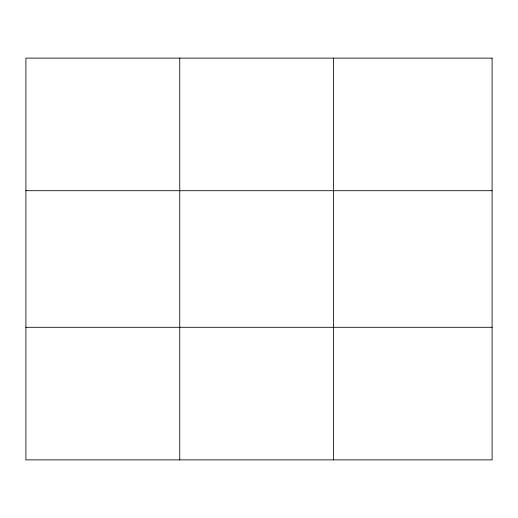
<?xml version="1.0" encoding="UTF-8"?>
<svg xmlns="http://www.w3.org/2000/svg" width="518" height="518" viewBox="0 0 518 518"><rect width="100%" height="100%" fill="white"/><g stroke="black" fill="none" stroke-linecap="round" stroke-linejoin="round"><path stroke-width="0.78" d="M179.746 459.88L179.746 58.12M333.592 459.88L333.592 58.12M25.9 190.702L492.1 190.702M25.9 327.298L492.1 327.298M492.1 58.12L492.1 459.88L25.9 459.88L25.9 58.12L492.1 58.12"/></g></svg>
